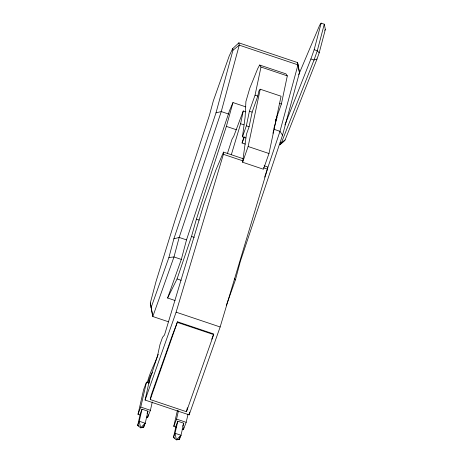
<?xml version="1.0" encoding="UTF-8"?>
<svg xmlns="http://www.w3.org/2000/svg" width="463" height="463" viewBox="0 0 463 463"><rect width="100%" height="100%" fill="white"/><g stroke="black" fill="none" stroke-linecap="round" stroke-linejoin="round"><path stroke-width="0.69" d="M150.244 399.552L177.485 321.797L213.721 333.973L213.686 334.599L186.473 411.729L150.244 399.552L151.297 394.858L171.761 336.861L177.485 321.797M264.159 165.771L267.545 166.906L267.44 169.117L220.145 326.976L189.136 414.865L145.098 400.061L176.108 312.172L223.398 154.318L223.507 152.107L243.156 158.711M245.853 137.957L242.473 136.822L245.141 116.96L245.894 101.582L249.812 88.149L257.59 68.889L259.621 65.023L285.949 73.866L287.309 75.88L281.388 104.001L275.722 120.056M242.589 162.229L246.426 134.316L249.106 126.735L252.138 112.133L257.804 96.072L258.869 91.026L260.223 89.214L281.064 96.223L268.98 153.508L263.43 169.232L242.589 162.229L248.133 146.505L260.223 89.214M231.378 154.567L240.615 123.725L243.249 110.987L245.882 111.872M242.473 136.822L246.362 125.814L249.395 111.213L255.061 95.152L260.982 67.031L259.621 65.023M272.979 133.269L273.558 130.491M273.841 129.096L274.565 125.623M147.396 382.461C149.659 372.588 154.908 363.825 158.236 354.305M145.098 400.061L149.022 382.108L157.507 355.856L159.972 344.588L162.536 337.313L164.521 334.957L204.119 203.344L215.793 170.262L223.507 152.107M189.136 414.865L189.737 412.099M186.473 411.729L187.376 407.706M140.555 415.166L137.991 414.304L143.698 389.412L146.482 382.172L149.045 383.034M137.991 414.304L140.775 407.064L146.482 382.172M142.025 409.194L139.265 421.249L137.644 425.468L140.636 427.824L143.594 427.471L145.22 423.251L147.981 411.19L142.025 409.194L140.405 413.407L137.644 425.468L138.964 425.914M144.363 424.12L143.594 427.471L142.274 427.025M146.331 417.105L147.61 417.539L148.247 414.773M147.61 417.539L150.394 410.293L152.298 402M176.339 427.193L173.775 426.33L177.422 410.426M173.775 426.33L176.559 419.09L178.458 410.791M177.809 421.214L175.043 433.275L173.422 437.494L176.415 439.85L179.378 439.491L180.998 435.278L183.765 423.217L177.809 421.214L176.189 425.433L173.422 437.494L174.748 437.934M179.991 436.812L179.378 439.491L178.052 439.051M182.109 429.132L183.394 429.566L183.869 427.488M183.394 429.566L186.178 422.32L188.076 414.02M284.878 124.969L310.899 58.969L314.163 49.715L321.154 23.15L324.279 24.198L325.356 29.406L319.186 52.846L317.005 59.038L285.133 139.884L283.912 141.446L279.739 144.873L281.417 142.726L285.133 139.884M324.279 24.198L317.288 50.762L314.024 60.016L281.417 142.726L280.167 142.303M168.509 321.797L152.807 316.518L150.307 303.005L156.002 281.591L175.083 219.983L209.421 115.31L213.327 100.859L229.22 55.988L232.675 48.638L238.862 42.851L297.582 62.586L299.474 72.598L282.523 135.196L240.384 261.201L235.424 279.855L226.28 305.574M151.1 307.588L168.902 257.503L173.862 238.844L216.001 112.845L232.953 50.247L232.675 48.638M175.055 300.516L167.6 298.01L181.322 259.419L186.514 239.892L229.526 110.628L232.97 102.56L245.841 106.889M167.6 298.01L177.063 278.94L191.526 236.419L196.405 219.149L226.361 126.382L232.97 102.56M274.362 126.891L277.007 117.359L275.682 120.461M245.378 144.097L242.091 142.992L243.926 136.851M227.379 153.623L232.027 139.236L233.763 136.249L243.249 110.987M264.657 177.132L279.982 131.307L297.975 64.866L297.582 62.586M242.091 142.992L244.383 136.967M211.73 339.211L213.472 334.627M147.813 382.588L150.394 375.869L152.425 372.559M148.797 383.231L149.752 380.76M147.055 413.604L147.981 411.19M182.607 426.232L183.765 423.217M298.739 74.595L319.73 25.071L321.154 23.15M324.685 30.315L325.356 29.406M232.953 50.247L239.255 45.137L297.975 64.866L299.474 72.598M317.005 59.038L314.024 60.016L310.899 58.969M173.862 238.844L179.175 237.426L186.514 239.892M216.001 112.845L221.262 111.571L228.6 114.037M168.902 257.503L173.984 256.953L181.322 259.419M314.163 49.715L317.288 50.762L319.186 52.846M260.982 67.031L287.309 75.88M255.061 95.152L257.804 96.072M279.334 103.307L281.388 104.001M249.395 111.213L252.138 112.133M273.974 129.287L279.982 131.307L282.523 135.196M240.615 123.725L243.903 124.836M246.362 125.814L249.106 126.735M226.361 126.382L236.524 129.796M248.133 146.505L268.98 153.508M223.398 154.318L243.046 160.921M263.372 167.751L267.44 169.117M196.405 219.149L199.125 220.07M191.526 236.419L194.246 237.334M177.063 278.94L181.126 280.306M176.108 312.172L220.145 326.976M177.456 322.422L213.686 334.599M140.775 407.064L150.394 410.293M176.559 419.09L186.178 422.32M234.515 278.801L235.424 279.855M150.307 303.005L152.807 316.518L173.984 256.953L179.175 237.426L221.262 111.571L239.255 45.137L238.862 42.851M145.22 423.251L140.636 427.824L139.265 421.249L145.22 423.251M180.998 435.278L176.415 439.85L175.043 433.275L180.998 435.278"/></g></svg>
